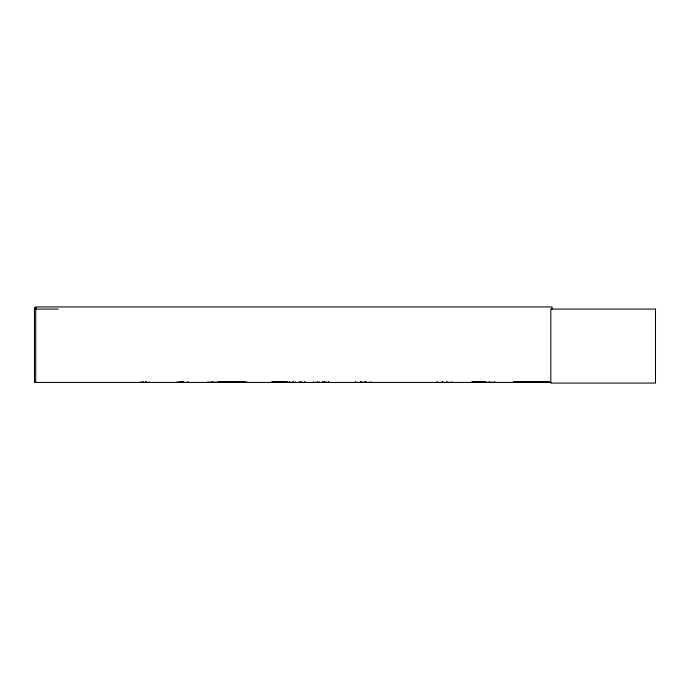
<?xml version="1.0" encoding="UTF-8"?>
<svg xmlns="http://www.w3.org/2000/svg" width="690" height="690" viewBox="0 0 690 690"><rect width="100%" height="100%" fill="white"/><g stroke="black" fill="none" stroke-linecap="round" stroke-linejoin="round"><path stroke-width="1.03" d="M513.343 382.424L513.42 381.958L513.343 382.45L549.206 382.424L549.111 381.958M513.429 382.424L513.343 381.958L549.197 381.958L549.111 382.424M513.688 382.113L533.793 382.424L533.732 381.855M519.053 382.45L519.147 381.958M543.47 382.45L543.392 381.958M513.429 382.182L549.197 382.156M519.13 382.45L519.061 381.958M536.061 382.355L536.096 381.837M436.813 382.45L452.381 382.389M446.853 382.355L446.792 381.682M355.255 382.45L371.401 382.389M312.768 382.45L319.306 382.372M181.22 382.424L181.298 381.527M181.677 382.372L181.755 381.889M178.149 382.372L178.192 381.889L178.227 382.45M237.619 382.372L237.688 381.889L237.748 382.45M295.053 382.372L271.739 382.407M534.483 382.372L534.552 381.889M537.777 382.372L537.855 381.889L537.924 382.45M36.656 307.706L34.5 307.706L34.5 382.45L550.948 382.45M34.5 309.094L58.167 309.094M218.851 381.967L245.321 381.967M271.757 381.967L285.574 381.967M471.857 381.967L485.674 381.967M218.825 382.165L245.347 382.148M271.731 382.148L285.6 382.148M471.831 382.165L485.7 382.165M207.992 382.355L207.94 381.837L207.975 382.295L247.486 382.389M305.325 382.424L299.382 382.372M322.575 381.889L329.182 382.424M471.839 382.407L495.015 382.295M304.928 382.372L304.859 381.889M328.794 382.372L328.733 381.889M240.957 382.372L240.888 381.889L240.827 382.45M371.116 382.355L371.056 381.837M217.566 382.355L217.514 381.837M442.35 382.355L442.411 381.682M547.239 382.45L547.075 381.889L547.058 382.45M536.492 382.355L536.458 381.837M282.02 382.295L282.02 381.889M552.026 309.094L552.026 306.929L35.716 306.929L35.716 382.45M548.524 381.837L548.524 382.45M546.687 381.837L546.687 382.45M545.221 381.837L545.221 382.45M534.629 381.837L534.629 382.45M530.757 381.837L530.757 382.45M525.4 381.682L525.4 382.45M525.012 381.682L525.012 382.45M519.656 381.837L519.656 382.45M495.015 381.837L495.015 382.45M489.659 381.682L489.659 382.45M489.27 381.682L489.27 382.45M483.914 381.837L483.914 382.45M452.105 381.837L452.105 382.45M446.896 381.837L446.896 382.45M446.456 381.682L446.456 382.45M442.747 381.682L442.747 382.45M365.95 381.682L365.95 382.45M365.64 381.682L365.64 382.45M364.725 381.837L364.725 382.45M361.94 381.837L361.94 382.45M361.025 381.682L361.025 382.45M360.715 381.682L360.715 382.45M328.664 381.837L328.664 382.45M324.671 381.682L324.671 382.45M324.455 381.682L324.455 382.45M322.506 381.837L322.506 382.45M319.436 381.837L319.436 382.45M317.486 381.682L317.486 382.45M317.271 381.682L317.271 382.45M313.277 381.837L313.277 382.45M304.799 381.837L304.799 382.45M301.047 381.682L301.047 382.45M300.857 381.682L300.857 382.45M299.244 381.837L299.244 382.45M295.182 381.837L295.182 382.45M293.578 381.682L293.578 382.45M293.379 381.682L293.379 382.45M292.81 381.837L292.81 382.45M289.636 381.837L289.636 382.45M289.49 381.837L289.49 382.45M287.333 381.682L287.333 382.45M286.962 381.682L286.962 382.45M284.746 381.682L284.746 382.45M284.384 381.682L284.384 382.45M282.779 381.527L282.779 382.45M282.227 381.837L282.227 382.45M281.874 381.837L281.943 382.45M280.623 381.527L280.623 382.45M278.898 381.837L278.898 382.45M246.986 381.837L246.986 382.45M242.984 381.682L242.984 382.45M242.768 381.682L242.768 382.45M240.051 381.682L240.051 382.45M235.808 381.682L235.808 382.45M235.592 381.682L235.592 382.45M231.59 381.837L231.59 382.45M229.572 381.837L229.572 382.45M224.474 381.682L224.474 382.45M224.155 381.682L224.155 382.45M223.724 381.682L223.732 382.45M223.241 381.837L223.241 382.45M222.749 381.527L222.749 382.45M222.534 381.837L222.534 382.45M222.465 381.837L222.465 382.45M221.119 381.527L221.119 382.45M220.464 381.837L220.464 382.45M219.549 381.682L219.549 382.45M219.23 381.682L219.23 382.45M214.133 381.837L214.133 382.45M212.27 381.682L212.27 382.45M211.934 381.682L211.934 382.45M188.042 381.837L188.042 382.45L176.942 382.424L176.942 381.837M187.801 381.837L187.801 382.45M183.807 381.682L183.807 382.45M183.471 381.682L183.471 382.45M183.1 381.682L183.1 382.45M182.695 381.682L182.678 382.45M182.298 381.527L182.289 382.45M181.832 381.837L181.901 382.45M180.116 381.527L180.116 382.45M179.676 381.527L179.676 382.45M148.911 381.837L148.911 382.45M146.608 381.837L146.608 382.45M145.4 381.837L145.4 382.45M143.132 381.527L143.132 382.45M143.054 381.837L143.054 382.45M140.967 381.527L140.967 382.45M437.063 382.295L437.098 381.837L437.063 382.295M355.566 382.295L355.609 381.837L355.566 382.295M655.5 309.094L550.81 309.094L550.81 383.071L655.5 383.071L655.5 309.094M241.328 382.389L241.25 381.837L241.328 382.389M146.021 382.45L146.021 381.837L145.987 382.45"/></g></svg>
